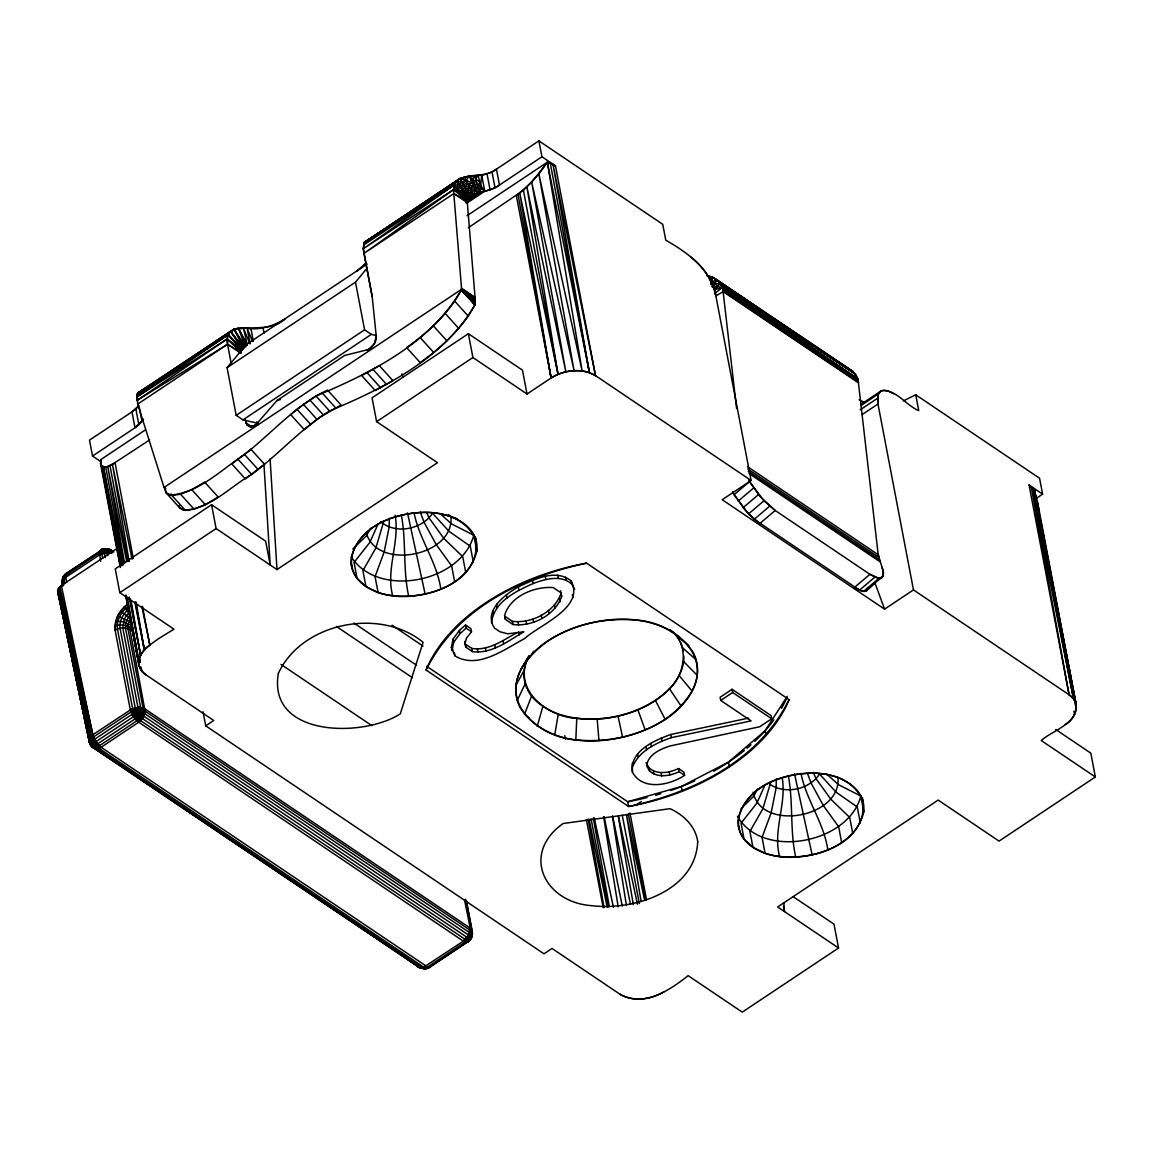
<?xml version="1.0" encoding="UTF-8"?>
<svg xmlns="http://www.w3.org/2000/svg" width="1153" height="1153" viewBox="0 0 1153 1153"><rect width="100%" height="100%" fill="white"/><g stroke="black" fill="none" stroke-linecap="round" stroke-linejoin="round"><path stroke-width="1.5" d="M464.457 899.614L470.323 928.655L467.614 936.755L463.333 941.151L423.771 967.194L99.014 748.355C93.638 747.879 89.127 743.584 89.747 738.107L58.082 589.659L89.314 740.658L57.809 591.143L58.774 588.189L61.383 585.565L116.684 548.727M94.877 748.34C90.482 747.36 85.74 737.646 93.825 737.906C93.724 743.786 91.966 753.053 101.118 747.259L138.576 722.311L143.332 717.094L145.177 711.66L129.929 629.567L131.211 622.389L117.707 615.99L114.911 625.877L115.141 630.345L130.303 709.801L131.961 714.384L136.775 720.856L463.333 941.151C470.381 945.806 475.93 931.566 469.847 927.862L145.091 709.023L139.571 707.337L132.235 708.72L92.831 734.749C81.214 745.746 103.914 757.55 92.831 734.749L59.884 586.805L91.303 737.358L91.073 745.299L89.3 741.783L57.809 591.143L89.444 742.345L92.254 746.409L96.03 748.874L97.14 743.671L94.906 740.096L89.17 739.967L93.22 736.277L92.11 746.567L89.3 741.783L57.967 592.57M89.343 740.298C92.355 744.247 99.129 741.869 99.172 748.297L101.118 747.259L95.886 741.696L92.831 734.749L61.383 585.565L58.558 588.361A10.391 6.731 -10.8 0 0 57.866 592.613L90.121 743.426L93.479 747.951L96.953 748.859L100.181 747.187L99.028 745.487L91.577 743.065L89.17 739.967L89.444 741.538L90.237 743.887L91.001 736.32L58.774 588.189L89.747 738.107L89.343 740.298L96.146 742.085L101.118 747.259L427.576 967.007L430.213 966.992L468.839 941.064L471.116 935.789L469.847 927.862L472.283 932.647M141.718 717.252C141.012 708.288 130.793 703.661 133.359 716.748L140.479 720.769L141.718 717.252C145.739 715.941 140.017 707.481 136.011 707.567L133.359 716.748L142.078 718.982L143.837 714.226L142.77 710.522L139.571 707.337L133.359 716.748L141.718 717.252L142.078 718.982M733.322 493.325L744.708 509.64L754.754 519.672L859.504 590.163L863.583 591.374L866.48 590.855L883.371 575.635L883.4 571.931L878.211 554.723L858.236 381.124L722.917 289.936L736.594 408.609M429.651 966.243C434.724 967.18 415.671 967.785 425.082 968.679C428.729 963.029 416.997 971.648 416.579 964.47M143.058 715.941L133.359 716.748L132.235 708.72L135.492 708.72M389.31 518.187L389.152 527.094L384.151 552.071L375.042 576.601L378.083 592.498C414.691 604.864 484.534 586.488 475.396 536.822M776.315 778.981L776.142 787.874L771.141 812.865L762.047 837.395L765.073 853.278C801.695 865.658 871.524 847.282 862.401 797.602M140.81 712.871L140.58 710.162L143.217 708.057L145.235 710.363L133.359 716.748L131.226 709.225L132.206 709.729C139.124 708.129 143.26 717.454 138.576 722.311L143.808 716.2L145.091 709.023L137.956 707.351L130.303 709.801L131.428 710.839C138.346 708.374 141.632 717.296 138.576 722.311M65.62 575.405L103.006 550.514L100.397 550.586L101.118 550.154L105.788 549.289L112.576 551.293L107.719 549.693L101.637 553.699L100.34 550.803L101.161 550.125L107.445 548.886L112.821 551.148L99.489 554.867L65.779 577.307L62.147 582.063L63.112 585.94L62.089 582.424L65.779 577.307L66.687 573.027L102.876 549.361L100.397 550.586L99.317 552.964L100.7 561.223M112.49 551.97L109.895 549.693C89.473 550.327 110.991 546.306 111.337 551.667L112.374 552.604L109.621 552.489L110.126 550.803L112.821 551.148M365.458 241.525L364.103 242.634L363.325 248.832L372.188 296.552L376.253 336.229L374.365 343.695L368.643 349.445L344.646 355.47L277.051 400.48L256.182 424.362A10.478 6.687 -56 0 1 250.806 426.524L246.8 424.52L245.07 419.548M62.593 580.737C62.06 577.149 62.421 583.101 63.876 576.961C63.3 574.958 69.439 570.879 67.638 573.776M89.559 740.903L89.732 742.662L89.285 739.577M120.344 567.435L100.542 463.665L100.686 459.672L145.292 429.968M575.808 739.851C541.348 737.488 501.281 706.501 521.242 669.028C544.865 630.316 594.444 616.048 637.537 620.285C671.997 622.649 712.064 653.636 692.103 691.108C668.466 729.82 618.902 744.089 575.808 739.851L576.788 718.362C547.315 717.051 512.148 689.335 528.276 657.599M66.6 573.084L62.867 578.374L65.851 573.675L69.324 573.012M100.686 459.672L101.478 465.985L105.644 467.239L109.838 465.956L149.573 439.999M903.347 400.913L915.727 394.787L918.754 410.684C906.229 405.51 896.342 389.368 881.685 390.651L879.162 392.582L877.764 395.796L877.995 403.997L913.464 589.904L884.582 609.144L722.196 499.725L751.093 480.484L715.624 294.577C710.248 268.764 687.231 252.421 665.771 240.213L662.744 224.316L538.898 140.868L496.439 169.145C483.799 180.747 451.198 168.324 453.806 193.589L461.56 288.74L475.094 297.863L467.34 202.697L469.098 198.085L478.034 193.502L481.493 188.732L478.12 175.415L469.257 175.905L460.018 178.484L364.189 242.577L363.339 248.717L363.959 253.415L372.188 296.552M706.875 275.711L712.295 277.224L712.078 281.75L710.623 284.171M64.755 576.096L65.476 573.963L67.465 572.724L64.352 575.246M132.033 713.332C135.146 711.949 138.36 716.143 136.385 718.852L134.987 718.968L131.961 714.384L131.428 710.839M472.197 930.99L471.635 937.13L471.044 937.533L471.505 934.824L471.145 938.052L468.392 941.525L472.211 935.054L472.197 930.99L470.323 928.655L471.692 932.993L471.462 936.539L469.545 940.358L466.518 942.361L470.338 939.508L466.518 942.361M240.991 352.587L240.458 351.031L227.199 339.068C227.631 329.109 239.075 326.587 247.131 328.331C260.232 330.349 273.693 325.852 284.863 319.122C269.067 333.102 247.535 323.921 230.586 331.387L137.697 393.115L137.034 394.585L137.697 404.098L163.899 486.97M748.729 718.088L670.772 734.475C654.5 740.341 629.207 751.165 632.464 772.279C642.913 791.088 669.677 785.251 684.565 775.364L683.96 772.179L678.54 768.532C669.316 772.798 657.369 775.162 649.009 767.855L645.983 762.609M632.464 772.279L632.305 762.998M467.902 941.842L467.614 936.755C471.159 935.818 474.95 929.981 469.185 933.555C471 936.409 468.666 942.203 467.902 941.842C470.885 940.92 474.632 930.529 469.963 929.923L471.707 930.975L471.563 932.1L468.666 934.824C471.39 937.533 465.697 944.48 469.761 940.228M240.458 351.031L240.372 352.112L227.53 344.271L227.199 339.068L228.28 334.658L230.586 331.387L243.874 347.918L240.458 351.031L242.433 347.73L246.699 345.569L238.383 328.101L245.185 346.102L234.03 329.196L243.312 347.082M383.891 520.911L375.878 547.992L362.907 570.62L365.933 586.502L378.083 592.498M770.881 781.691L762.868 808.786L749.897 831.399L752.923 847.296L765.073 853.278M66.687 582.078L65.779 577.307C60.417 574.208 63.069 587.281 62.003 582.539L62.32 584.542M62.406 580.074L62.06 583.101L62.968 580.708M62.68 580.031L62.32 584.182M101.118 747.259C96.304 747.36 90.165 745.069 89.17 739.967L90.41 743.599L93.667 747.086L97.515 748.787L98.38 748.196L97.89 745.371M470.741 929.477L470.828 928.655M64.568 578.229L65.62 575.52C63.963 580.017 62.06 578.33 63.876 575.794L62.651 578.993M467.959 937.85L465.077 939.781L467.556 942.073L466.403 938.398L472.269 935.011L471.447 935.573M426.437 968.52L429.838 967.18C427.677 969.399 420.038 968.808 425.774 966.747L427.792 967.064L425.039 968.736L420.917 967.713L425.457 968.318L425.875 966.099M98.38 748.196L99.028 745.487L99.172 748.297M554.752 734.951L558.254 714.053M427.576 967.007L471.303 937.937L468.752 939.666L468.19 941.655L470.395 937.23L469.675 931.869L471.937 930.831L466.547 902.626M466.244 180.459L472.254 183.125L468.147 184.12L473.753 186.743L476.693 189.942L471.937 191.441L466.244 180.459L469.257 175.905L475.252 190.346L473.696 195.174L466.028 180.517L460.018 178.484L456.602 181.151L454.368 184.898L453.561 189.611L363.959 253.415L453.806 193.589L467.397 201.271C473.321 190 490.299 192.81 499.465 185.042L541.939 156.75L538.898 140.868M467.441 942.145L463.333 941.151L468.565 935.04L469.847 927.862M91.418 745.775L85.394 720.683M97.385 743.699L95.252 747.274L94.07 744.391L92.528 745.587L89.17 739.967L89.3 741.783M466.835 203.144L484.75 191.211L481.493 188.732L478.855 189.38L475.367 186.382L476.65 182.462L472.687 179.263L470.755 179.508L474.027 182.823L473.753 186.743L470.049 187.78L475.252 190.346L478.034 193.502L480.642 185.402L481.723 175.328A32.356 20.927 -10.8 0 0 496.439 169.145L499.465 185.042A32.356 20.927 -10.8 0 1 484.75 191.211L480.743 192.594L465.697 202.481M107.719 549.693L108.584 549.102L101.118 550.154L105.572 550.096L109.621 552.489M451.356 647.467L453.1 639.036L459.413 630.475L465.495 624.969L470.914 628.63L471.519 631.801L466.518 638.041L464.99 643.417L465.855 647.193L472.37 651.589C491.567 654.27 508.185 640.837 523.851 631.83L507.781 633.819L499.97 631.758L494.536 628.097C482.92 611.133 505.158 594.343 518.302 586.891C533.998 579.728 555.198 568.27 571.066 580.809C585.349 607.602 539.373 624.84 524.485 638.661C504.423 649.211 477.875 669.85 454.988 655.884L451.356 647.467L452.87 650.09M451.962 650.638L453.705 642.221L453.1 639.036M491.509 622.851C493.715 601.808 515.924 591.244 533.032 583.577C545.11 579.065 560.776 574.482 571.672 583.994L574.713 589.241M862.113 414.576L877.995 403.997L877.519 398.289L878.442 393.908L880.733 391.141L884.207 390.19L888.646 391.112L893.748 393.836M423.439 967.871L425.99 968.592L426.884 966.675L425.774 966.747M62.276 580.564L65.822 574.266L64.683 574.756M92.586 738.237L92.831 734.749M99.317 745.804L136.775 720.856C139.599 717.267 136.717 710.652 131.788 712.482L130.923 712.006L93.465 736.954M144.356 712.093L144.716 710.68L143.217 708.057L144.716 713.894L133.359 716.748L138.201 707.351L143.909 711.142L141.3 707.538L133.359 716.748L145.177 711.66L142.468 708.619M468.435 941.122L471.577 937.158L468.651 941.208L429.046 967.309M89.3 740.716L89.992 741.538M466.489 942.03L465.034 942.059L470.265 937.994M537.226 726.318L542.832 706.458M561.064 593.291L561.67 596.461C555.141 615.212 532.412 626.901 512.999 624.522L505.418 619.406L504.798 616.235L512.393 621.337C531.807 623.73 554.535 612.041 561.064 593.291L560.488 590.768M139.772 713.433L145.091 709.023M234.03 329.196L244.306 346.505L243.874 347.918L242.433 347.73L230.571 331.401L137.034 394.585L228.28 334.658L242.49 349.056L241.136 349.258L228.236 334.716L136.789 397.007L136.991 400.437L227.545 344.271L227.213 338.968L136.789 397.007L137.74 393.058L138.922 393.014M263.878 463.304L270.234 565.028L265.68 541.189L211.561 504.726L115.257 568.847L119.811 592.685L173.93 629.163C161.665 637.364 122.593 655.985 146.085 674.909L213.737 720.495L205.71 725.842L544 953.805L552.028 948.458L619.68 994.045C643.288 1008.082 669.879 990.139 688.125 975.654L742.258 1012.132L838.548 947.997L834.008 924.173L793.048 896.573M440.806 514.252L451.443 523.88L473.797 535.223C461.128 582.539 378.155 598.811 351.189 556.841M476.823 551.105A63.545 41.104 -10.8 0 0 455.579 518.619A63.876 41.306 -10.8 0 0 429.521 512.436C398.751 511.327 359.26 524.341 351.334 557.778A63.545 41.104 -10.8 0 0 363.008 584.369A63.876 41.306 -10.8 0 0 398.635 596.461C429.579 597.672 468.579 584.312 476.838 551.105L473.797 535.223M576.788 718.362C609.951 721.749 645.305 712.41 669.518 688.773C685.732 673.366 689.595 643.965 670.052 629.682M826.47 773.836L838.447 784.66L860.801 796.002C849.012 843.362 762.191 860.152 737.473 816.238M842.584 779.414A63.876 41.306 -10.8 0 0 816.526 773.216C785.755 772.121 746.265 785.135 738.324 818.558A63.545 41.104 -10.8 0 0 749.998 845.149A63.876 41.306 -10.8 0 0 785.625 857.241C816.583 858.466 855.584 845.106 863.828 811.899L860.801 796.002M838.548 947.997L777.655 906.964L938.153 800.081L999.046 841.113L1095.35 776.978L1041.231 740.514C1052.819 730.123 1078.588 723.695 1075.994 703.748L1037.772 503.126L1034.457 490.501L1029.067 485.024L1069.076 694.769L1073.515 698.848L1075.994 703.748L1040.611 520.969L1044.604 542.069M110.126 550.803L110.847 550.14M524.442 714.529L531.591 696.095M470.856 932.46L471.361 931.206M95.584 743.44L96.146 742.085M713.476 286.131L716.95 279.862L712.295 277.224L709.7 279.242M94.114 741.855L94.906 740.096M378.184 523.75L369.825 542.429L354.029 562.448L357.07 578.33L365.933 586.502M765.174 784.544L756.829 803.209L741.033 823.228L744.06 839.125L752.923 847.296M65.851 573.675L65.433 574.641L66.485 574.079M868.137 588.073L867.085 590.365L864.894 591.417L861.781 591.057L854.532 587.353L869.91 574.309L878.961 578.33L881.858 577.812M478.034 193.502L472.687 179.263L474.445 175.53L478.855 189.38M517.25 700.39L525.264 683.657M470.755 938.326L468.925 941.035M92.73 740.125L93.825 737.906M710.334 280.943L712.295 277.224M516.169 684.868L524.312 669.994M370.617 528.218L366.438 535.741L352.775 549.03M757.622 789.012L753.442 796.536L741.019 808.599M532.138 653.924L533.695 651.142M470.972 936.856L471.635 935.674L463.333 941.151M471.981 932.474L471.116 934.305L471.952 935.213M632.911 766.168C639.569 750.661 656.302 742.892 671.377 737.646L751.079 720.899L720.711 700.433L720.106 697.262L732.054 689.292L771.098 715.609L771.703 718.78L759.755 726.75L669.619 746.077C660.02 749.364 648.217 754.379 646.588 765.779L649.615 771.026C657.974 778.333 669.922 775.969 679.146 771.703L684.565 775.364M470.525 931.307L471.534 929.477L472.211 932.345M466.792 194.497L468.694 193.027L464.255 191.167L462.555 193.646L453.561 189.611L467.397 201.271L459.283 192.551L459.831 190.735L453.561 189.611L363.339 248.717L454.368 184.884L465.293 196.558L464.832 197.797L467.945 199.599L465.293 196.558L461.704 187.824L458.75 184.956L454.368 184.898L363.426 245.142L456.588 181.165L458.75 184.956L457.107 187.809L461.33 188.227L462.065 195.174L469.098 198.085L456.602 181.151L364.189 242.577L459.888 178.542L471.015 196.587L466.504 194.799L464.255 191.167L466.389 189.467L460.018 178.484M63.876 575.794L62.723 578.244L64.986 574.525M63.314 577.999L63.775 577.206M521.242 669.028L527.944 657.498M166.421 493.181L171.883 495.43L180.545 494.219L191.744 489.65L204.629 482.055L218.162 497.044L205.292 504.625L194.093 509.194L185.431 510.404L179.954 508.156L166.421 493.181L164.562 487.647L165.701 488.944L164.562 487.647L165.859 492.59L169.621 495.127C198.734 493.412 221.016 469.66 244.595 454.57C268.678 435.43 289.648 412.183 316.008 396.027C371.165 372.851 429.91 343.58 461.272 290.052L468.32 296.624L474.82 305.041C443.602 358.641 384.626 387.783 329.542 411.001C300.89 428.613 278.579 454.441 251.729 474.459C229.735 486.768 209.889 509.655 183.168 510.116L179.407 507.579M468.277 316.153L474.82 305.041L475.05 297.33L461.517 288.207L461.834 290.383L475.238 303.268L474.82 305.041L461.272 290.052C448.618 313.674 428.311 332.323 406.591 347.557L420.139 362.532C438.544 349.806 455.161 334.341 468.277 316.153L454.729 301.178M64.409 575.534L62.968 577.956M117.707 615.99L124.106 607.083L128.156 603.768L122.074 609.288A20.898 13.36 -56 0 0 115.559 621.856L115.141 630.345C120.546 626.828 128.098 627.102 132.912 631.57M120.546 611.249L128.531 617.172L125.836 622.692L125.475 627.996L140.637 707.452M466.576 938.773L465.61 940.387L464.212 940.517L465.236 941.324M241.381 350.627L243.225 348.35M471.116 935.789L472.053 933.699L471.015 933.296M109.823 552.518L104.404 552.806L99.489 554.867C98.87 552.979 107.647 548.237 105.658 549.419L103.914 549.419L99.317 552.964L100.988 552.446M426.077 670.037C456.314 608.683 522.439 576.788 586.574 563.154L789.084 699.626C758.847 760.994 692.722 792.889 628.587 806.509L426.077 670.037A188.112 121.67 -10.8 0 1 485.788 602.76A190.706 123.342 -10.8 0 1 586.574 563.154M713.678 771.242A188.112 121.67 -10.8 0 0 728.451 762.133L765.145 730.671L787.225 696.354M92.543 456.04L89.502 440.143L131.975 411.866L138.965 405.568A32.356 20.927 -10.8 0 1 131.975 411.866L135.002 427.749L143.548 419.115A32.356 20.927 -10.8 0 1 135.002 427.749L92.543 456.04L100.657 461.503M64.712 577.062L63.084 578.993M101.637 553.699L107.445 548.886L111.855 550.428L108.526 549.145M99.317 552.964C102.185 547.041 106.797 555.256 110.097 549.577M63.876 576.961L64.885 575.477M423.454 968.217L426.855 968.434M751.093 480.484L595.481 375.619L555.472 165.873L547.329 162.227L539.258 173.555L523.707 190.072L468.377 227.703M541.939 156.75L555.472 165.873A32.99 21.331 -10.8 0 0 547.329 162.227L531.72 182.289L516.342 195.751L551.105 377.982L527.036 394.009L472.903 357.531L468.363 333.707L372.059 397.828L376.613 421.667L437.491 462.699L276.994 569.582L216.101 528.55L211.561 504.726M707.365 275.812C715.336 277.037 722.686 283.249 723.176 291.637L858.481 382.825L857.63 378.732L722.311 287.544L714.701 289.634L720.207 283.278L716.95 279.862L711.977 286.722L715.191 283.897L720.207 283.278L722.744 289.115L858.063 380.303C856.261 369.94 844.327 368.167 837.568 362.028M108.396 549.217L110.27 550.37C106.782 547.906 96.16 549.433 103.9 552.921L104.894 551.538M453.705 642.221L460.018 633.66L466.1 628.154L465.495 624.969M430.213 966.992L430.977 966.07M428.685 967.698L420.917 967.713M258.07 423.295L242.952 419.894L236.178 415.339L227.083 367.663L246.266 344.588L367.202 264.051M227.083 367.663L355.484 282.154L366.769 268.591M100.787 550.5L99.634 551.494L100.47 551.278M99.489 554.867L102.862 551.869M365.933 263.158L357.084 271.013L365.083 264.196M65.62 575.52L63.429 577.999L64.136 575.621L62.738 577.984L63.127 577.076M720.207 283.278L714.471 289.302L717.598 286.679L722.311 287.544L714.485 293.684M425.702 967.67L427.619 968.174L430.573 966.012M100.34 550.803L99.634 551.494C100.887 549.909 107.676 547.661 106.48 549.549M64.222 576.125L65.289 575.174M133.359 716.748L140.58 710.162L142.914 711.718M97.529 743.916L134.987 718.968C137.726 717.137 134.67 712.583 131.961 714.384L94.503 739.332M136.385 718.852L136.775 720.856C142.05 717.325 136.14 708.547 130.923 712.006M258.402 422.257C255.735 426.163 247.953 428.916 246.05 422.935L252.824 427.489M97.515 748.787L96.78 747.836L97.746 746.942L101.003 747.173L100.181 747.274M748.701 480.282L760.086 496.597L775.191 510.476L759.813 523.52L748.571 513.863L734.101 494.709L749.464 481.666L763.949 500.82L775.191 510.476L869.91 574.309L877.145 578.013L880.272 578.374L882.463 577.322L883.357 571.571L881.959 566.945M738.107 501.151L753.485 488.108M743.051 507.68L758.429 494.637M748.571 513.863L763.949 500.82M754.278 519.254L769.656 506.21M859.504 590.163L874.882 577.12M863.583 591.374L878.961 578.33M870.544 586.502L873.109 584.326M878.24 579.973L883.371 575.635M128.79 605.988C121.569 611.162 116.294 620.04 117.447 629.12L132.609 708.576M128.819 609.188C123.097 613.598 119.134 620.948 120.056 628.284L135.218 707.74M142.439 606.276L149.861 645.19C138.922 650.724 133.878 667.918 146.085 674.909M1065.3 724.473C1076.239 718.953 1081.283 701.759 1069.076 694.769L913.464 589.904M471.015 196.587L461.776 182.361L459.153 184.494L464.082 185.921L461.704 187.824L466.389 189.467L469.069 192.81L473.696 195.174L464.342 176.798M428.167 967.165L431.092 965.854L427.619 968.174M62.997 581.328L62.147 582.179L62.694 585.594M139.499 720.409L141.401 718.924M423.482 968.434L426.264 967.843M65.707 574.05L67.465 572.724M104.851 549.347L105.6 548.842M468.32 941.569L468.19 941.655M469.675 940.286L466.85 942.145M136.991 400.437L227.213 338.968L241.539 350.368L241.136 349.258M465.956 202.625L480.743 192.594L465.826 202.539M111.337 551.667L111.855 552.936L105.471 549.491L100.57 550.514M460.624 179.58L463.578 177.591L460.537 179.551M468.046 199.022L473.984 195.044L465.653 200.564L468.622 198.604M466.561 200.867L477.011 193.863L466.634 200.737M138.634 392.87L233.973 329.239L137.697 393.115L161.276 378.17M466.907 199.339L471.346 196.37M137.697 404.098L227.545 344.271L241.063 353.38M467.023 215.712L547.329 162.227L589.399 372.635L595.481 375.619L553.022 164.432L589.399 372.635C576.644 368.643 562.376 370.935 551.105 377.982L518.028 194.583M236.178 415.339L364.579 329.83L355.484 282.154M242.952 419.894L371.352 334.384L376.382 335.523M164.057 487.431L461.589 289.273L475.122 298.396L475.339 301.221M65.923 573.949L101.55 550.255L104.188 550.341L107.676 552.402L109.65 551.105M119.811 592.685L216.101 528.55M376.613 421.667L472.903 357.531M95.886 741.696L140.118 712.28L138.648 711.819M860.513 404.617L880.733 391.141M861.118 405.452L878.442 393.908M860.181 409.834L877.519 398.289M720.711 700.433L732.659 692.477L732.054 689.292M1035.279 499.018L1042.6 494.133L1039.559 478.25L915.727 394.787M635.289 805.471L641.284 801.479M105.572 548.842L103.006 550.514L100.397 550.586L102.372 550.01M106.797 551.711L103.9 552.921M101.334 550.154L100.397 550.586L103.756 549.116M103.15 549.505L100.83 550.327L101.997 550.255M365.53 241.481L412.284 211.013M416.809 208.059L422.834 204.124M427.359 201.17L433.398 197.249M437.924 194.295L442.435 191.34M164.288 376.209L171.84 371.295M174.852 369.335L180.891 365.415M185.417 362.474L191.456 358.554M102.876 549.376L100.397 550.586M715.797 295.975L723.176 291.637M427.244 968.131L425.039 968.736M464.673 641.5L465.25 644.023L471.764 648.404C488.396 651.186 503.112 640.218 516.919 632.723M665.223 719.515C622.764 746.15 551.638 754.076 520.003 707.51A91.736 59.336 -10.8 0 1 548.122 640.607C590.581 614.001 661.692 606.06 693.328 652.627A91.736 59.336 -10.8 0 1 665.223 719.53L655.452 700.476M664.056 991.695C650.998 999.766 633.285 1002.072 619.68 994.045M426.884 966.675L423.843 967.655M426.653 666.275L627.679 801.753L681.279 786.519L728.451 762.133A190.706 123.342 -10.8 0 0 744.348 750.459M100.542 463.665L101.579 466.071L105.745 467.181L115.098 462.973L133.316 558.499M421.378 966.819L418.64 967.093L421.306 968.304M469.069 192.81L471.779 191.513L466.806 189.222L469.862 187.853L464.544 185.647L467.945 184.177L462.281 182.059L466.028 180.517M711.415 284.69L714.456 283.292L712.078 281.75L716.95 279.862M100.729 550.399L101.695 549.895M241.049 351.809L227.199 339.068M68.459 572.738L66.888 573.416L68.863 573.819M136.775 720.856L138.735 720.077M366.452 350.281L370.228 348.422A10.579 6.759 -56 0 0 373.413 345.165A10.478 6.687 -56 0 0 376.137 338.896L376.253 336.229M111.092 549.995L109.535 549.837M422.243 967.612L426.524 967.929C423.41 968.347 425.947 969.197 425.457 968.088M132.206 709.729L130.303 709.801M429.55 967.093L430.545 966.733L427.878 967.756M101.507 550.024L103.467 549.75M114.911 625.877C120.964 623.787 127.911 625.214 132.797 629.336M277.051 400.48L280.323 399.587M93.479 747.951L418.222 966.805L423.771 967.194M712.612 287.256L717.339 286.29L715.191 283.897M465.034 942.059L470.856 938.744L468.752 939.666L469.43 940.127M89.905 742.273L91.418 744.507L92.744 743.786L93.825 746.51L95.526 744.881L96.78 747.836M137.697 708.043L139.124 707.856M418.64 967.093L421.321 967.713L419.562 966.603M101.868 550.053L103.035 550.572M424.578 968.448L423.497 968.606M603.495 718.593C579.238 720.668 552.244 716.935 534.185 699.165A80.782 52.245 -10.8 0 1 527.642 689.941M425.457 968.318L426.307 968.304M106.609 549.419L107.258 549.001M115.776 620.977L123.212 621.842L130.246 624.883M426.754 967.252L423.915 967.122M423.684 968.477L425.327 968.534M108.944 549.866L112.446 550.817M91.793 746.481L122.088 766.702M420.009 967.338L417.631 966.3L420.456 968.001M418.87 965.796L419.058 966.618M467.614 936.755L469.156 937.072M97.746 746.942L93.292 745.256L90.165 742.316M456.602 181.151L461.776 182.361M422.546 968.318L419.966 967.598L421.537 968.246M421.104 968.189L422.459 968.477M91.001 736.32L92.399 736.681M93.321 747.663L92.24 746.524L93.35 747.865M244.306 346.505L245.647 346.938M452.509 517.106L457.251 518.807M421.724 968.102L417.689 965.537M461.834 290.383L475.339 301.221L468.32 296.624L468.435 295.557L461.618 289.821L475.151 298.944L464.861 293.294L461.618 289.821M859.057 399.615L864.462 402.757M468.666 934.824L469.617 935.285M861.839 401.489L864.62 402.887M595.481 375.619C581.934 367.591 564.076 369.753 551.105 377.982L519.772 193.286L558.023 374.293L526.935 187.089L565.864 371.799L531.72 182.289L574.079 370.646L538.869 174.031L582.106 370.935L547.329 162.227M421.667 967.453L420.196 966.531M139.484 711.084L142.021 712.208L141.257 709.599M132.235 708.72L133.69 709.556M141.79 709.167L143.332 710.162M827.09 355.081L833.086 359.044M855.54 374.264L721.346 285.18L857.63 378.732L852.73 371.309L716.748 279.732L855.54 374.264L720.034 283.061M852.73 371.309L712.54 277.325L821.253 350.815M1042.6 494.133L1029.067 485.024A32.99 21.331 -10.8 0 1 1034.457 490.501L1038.997 511.802M722.542 288.322L857.861 379.51M723.017 290.498L858.322 381.686M723.104 291.06L858.409 382.248M453.806 193.589L467.34 202.697M747.36 466.547L878.211 554.723L879.898 561.698L749.046 473.523M747.735 468.997L878.586 557.173M748.297 471.332L879.148 559.508M468.363 333.707L522.482 370.171L527.036 394.009M1055.701 729.489L1090.81 753.154L1095.35 776.978M364.579 329.83L371.352 334.384M246.266 344.588L247.405 345.352L243.369 327.956L249.87 343.709M732.659 692.477L771.703 718.78M246.915 424.708L250.965 427.446M466.1 628.154L471.519 631.801M392.092 625.229L423.079 646.112M526.373 716.128L529.328 718.117M353.885 623.024L416.579 665.281M336.417 626.483L412.443 677.719M281.001 664.416L371.915 725.669M110.847 550.024L113.83 552.042M145.206 711.257L469.963 930.096M144.774 713.707L469.53 932.546M143.808 716.2L468.565 935.04M142.395 718.564L467.138 937.418M140.608 720.654L465.365 939.493M96.953 748.859L421.695 967.698M125.072 768.705L132.523 773.721M135.492 775.724L178.701 804.837M181.684 806.855L351.506 921.29M354.475 923.294L387.249 945.388M390.233 947.391L397.684 952.407M400.667 954.425L418.222 966.805M95.065 748.715L419.807 967.569M824.222 352.832L849.545 369.954M128.531 617.172L130.707 618.685L128.242 623.715L127.911 628.572L143.058 708.014M419.115 967.309L416.896 965.234M448.286 514.512L450.924 516.544C454.671 556.265 376.815 571.167 366.236 532.816M690.777 257.061C702.999 266.199 712.021 279.732 715.624 294.577M676.292 635.447L688.903 645.608M682.619 647.885L696.081 659.747M768.59 783.291C783.636 795.152 809.276 789.978 819.538 774.023L836.04 792.154L857.284 806.999L860.311 822.882M380.591 521.574C395.32 534.733 422.07 529.501 432.548 513.244L449.05 531.36L470.28 546.205L473.306 562.102M144.327 709.513L145.235 710.363M143.332 712.612L144.716 713.894M467.599 200.42L456.516 189.928L454.368 184.898M170.889 493.945L172.734 495.718M469.257 175.905L472.687 179.263M683.57 661.534L697.176 675.269M131.961 714.384L134.8 715.797L134.987 718.968M95.079 747.908L96.03 748.874M445.188 313.429L458.721 328.403M433.355 325.867L446.888 340.841M420.153 337.541L433.701 352.515M373.168 369.594L386.716 384.569M367.231 372.895L380.764 387.884M321.961 392.726L335.494 407.701M316.008 396.027L329.542 411.001M309.797 399.947L323.344 414.921M303.441 404.4L316.974 419.375M297.027 409.315L310.575 424.304M244.595 454.57L258.142 469.545M238.195 459.485L251.729 474.459M191.744 489.65L205.292 504.625M180.545 494.219L194.093 509.194M171.883 495.43L185.431 510.404M228.236 334.716L240.891 349.69M679.103 675.485L692.103 691.108M58.544 593.91L59.221 594.746M458.75 184.956L469.098 198.085M669.518 688.773L681.192 706.212M230.571 331.401L241.856 348.292M124.106 607.083L128.603 612.863L124.452 618.613L122.794 627.909L137.956 707.351M136.011 707.567L136.948 709.225M238.383 328.101L247.405 345.352M863.078 801.133C848.666 767.984 803.137 768.936 774.326 780.509C752.015 788.522 727.125 815.373 744.06 839.125M476.074 540.353C461.661 507.205 416.132 508.142 387.336 519.715C365.011 527.743 340.121 554.593 357.07 578.33M732.674 491.754L734.101 494.709M62.421 583.62L63.141 585.176M813.211 772.366L816.093 778.794L830.895 799.288L849.718 817.463L852.744 833.36M426.941 513.186L429.103 518.014L443.891 538.494L462.728 556.683L465.754 572.565M252.651 341.562L247.131 328.331L250.187 343.594M807.287 772.885L811.049 783.002L823.343 805.572L838.635 826.701L841.676 842.584M420.297 512.091L424.059 522.223L436.338 544.793L451.645 565.907L454.671 581.804M874.911 582.841L884.582 609.144M637.883 709.83L645.248 730.152M401.921 373.903L403.074 377.276M163.755 486.508L164.216 487.878M179.032 505.389L179.954 508.156M800.975 773.36C806.278 800.24 824.035 822.896 827.825 849.948M413.97 512.566C419.274 539.445 437.03 562.102 440.835 589.169M256.643 421.897L257.623 425.284M111.596 550.586L111.783 551.379M561.67 596.461L560.805 592.685L553.224 587.569C534.488 586.171 510.001 596.216 504.553 615.616L505.418 619.406M618.008 716.186L622.649 737.358M618.527 816.54L637.45 904.211M61.484 605.21L62.983 612.185M594.227 817.808L613.454 907.397M644.7 900.536L626.454 814.638L641.111 901.487M1073.89 711.113L1074.61 714.629M794.489 773.649L812.159 854.95M589.024 819.192L607.213 907.238M407.499 512.854L425.154 594.17M132.076 559.263L112.49 464.573L129.165 561.597M141.877 606.608L149.861 645.19M59.956 598.234L60.677 601.736M61.412 605.239L62.853 612.229M66.86 631.469L69.771 645.464M70.492 648.966L71.947 655.971M73.763 664.704L77.77 683.945M79.586 692.694L84.673 717.18M628.284 813.946L645.637 900.176M612.704 816.209L630.475 904.399M604.143 816.569L622.26 906.042M126.744 561.785L107.762 466.706L124.61 563.514M134.829 602.27L144.327 649.802L136.14 602.183M1070.431 679.276L1071.123 682.778M1073.933 696.844L1074.625 700.347M1075.331 703.863L1076.383 709.138L1074.034 696.83M1075.994 703.748L1034.457 490.501L1073.515 698.848L1031.2 486.667L1069.076 694.769M122.881 565.489L103.482 467.152L121.454 565.604M129.107 597.095L140.536 655.048L131.053 600.482M591.028 818.745L608.222 907.007M1033.016 488.497L1073.515 698.848M622.26 815.257L639.353 903.548M140.969 667.299L141.646 670.815L140.983 667.299M250.994 328.98L253.357 341.331M120.517 565.071L101.579 466.071L120.532 566.872M126.599 596.894L138.778 660.539L127.234 597.254M125.72 595.568L139.153 665.915L126.008 595.409M1045.267 545.585L1046.938 554.377M1047.616 557.908L1049.288 566.699M1050.959 575.491L1052.631 584.283M1053.294 587.799L1054.966 596.591M1055.644 600.108L1057.315 608.899M1057.978 612.416L1059.65 621.208M1060.328 624.724L1062.994 638.791M1063.671 642.307L1067.678 663.407M1069.35 672.199L1070.027 675.73M1070.69 679.247L1072.362 688.038M795.743 857.241C789.762 830.664 793.423 803.021 788.407 776.214M765.145 730.671L766.053 735.441M779.673 856.679C772.524 830.65 786.778 804.304 782.195 777.67M783.449 906.417L784.429 911.533L783.867 902.612M728.451 762.133L729.359 766.904A190.706 123.342 -10.8 0 1 628.587 806.509L627.679 801.753A188.112 121.67 -10.8 0 0 647.02 797.573M738.41 825.793L739.087 829.324M678.54 768.532L679.146 771.703M681.279 786.519L682.187 791.289M670.772 734.475L671.377 737.646M669.201 771.847L669.807 775.018M661.433 737.79L662.038 740.961M661.159 772.841L661.764 776.012M650.782 743.426L651.387 746.596M653.347 770.78L653.953 773.951M645.997 746.611L646.602 749.781M649.009 767.855L649.615 771.026M637.523 753.702L638.128 756.887M629.97 813.009L646.502 899.7M571.066 580.809L571.672 583.994M491.956 171.725L494.997 187.608M572.349 594.487L572.955 597.672M565.647 577.163L566.253 580.334M486.998 173.8L490.039 189.683M557.836 575.102L558.441 578.273M559.536 598.666L560.142 601.837M554.535 604.907L555.141 608.078M545.239 576.226L545.845 579.397M548.453 610.413L549.059 613.583M586.387 819.552L603.206 907.685M564.768 735.614L565.431 739.087M541.276 615.183L541.881 618.368M532.427 580.391L533.032 583.577M533.017 619.233L533.623 622.404M526.071 620.948L526.676 624.133M518.302 586.891L518.908 590.077M518.043 621.943L518.648 625.128M518.461 631.83L519.066 635.015M512.393 621.337L512.999 624.522M506.354 594.862L506.96 598.032M496.568 604.273L497.174 607.458M503.025 640.65L503.645 643.835M492.648 611.249L493.253 614.419M494.781 644.7L495.386 647.885M485.442 648.015L486.047 651.2M477.4 649.009L478.005 652.18M471.764 648.404L472.37 651.589M465.25 644.023L465.855 647.193M459.413 630.475L460.018 633.66M454.383 652.713L454.988 655.884M408.738 596.461C402.772 569.885 406.418 542.227 401.403 515.42M466.432 900.839L472.154 930.86M465.596 899.21L471.318 929.217M392.683 595.885C385.592 569.323 399.99 542.4 395.119 515.204M351.074 563.24L352.083 568.53M263.028 327.812L264.037 333.102M227.545 344.271L231.162 363.253M203.029 711.732L205.71 725.842M139.311 407.34L142.006 421.465M135.838 408.883L138.864 424.765M107.143 552.417L107.748 555.602M104.404 552.806L105.312 557.562M101.795 553.627L102.703 558.398M63.934 578.849L64.842 583.62M62.666 580.593L63.588 585.364M62.608 583.187L62.32 581.054M523.433 190.274L558.023 374.293M125.85 595.179L139.153 665.915M550.298 163.207L589.399 372.635M110.025 465.826L127.839 561.352M135.42 602.039L144.327 649.802M102.66 470.251L103.309 473.782M104.952 482.588L105.615 486.119M107.258 494.94L108.901 503.746M109.564 507.277L110.212 510.793M111.87 519.614L115.804 540.757M116.467 544.288L120.416 565.446M105.745 467.181L123.63 563.745M130.13 598.854L140.536 655.048M593.276 818.068L609.361 906.662M139.398 658.421L140.032 661.952M588.16 819.279L604.086 907.555M618.296 816.555L633.343 904.572M603.596 816.684L618.181 906.82M612.402 816.252L626.324 904.975M1037.772 503.126L1039.04 512.393M89.487 739.203L89.559 740.024M597.168 719.083L598.969 740.673M837.928 777.324C841.978 817.448 761.297 832.437 753.125 792.14M270.09 458.937L276.994 569.582M242.433 347.73L242.49 349.056M62.118 581.242L61.959 581.487M694.769 780.884A188.112 121.67 -10.8 0 1 670.815 790.482M660.828 793.74A188.112 121.67 -10.8 0 1 655.697 795.253M786.879 697.868A190.706 123.342 -10.8 0 1 781.46 708.331M773.822 719.962A190.706 123.342 -10.8 0 1 754.754 741.365M750.992 744.809A190.706 123.342 -10.8 0 1 747.058 748.211M789.084 699.626A188.112 121.67 -10.8 0 1 729.373 766.904M683.859 655.927A80.782 52.245 -10.8 0 1 603.408 718.636M526.935 688.442A80.782 52.245 -10.8 0 1 524.716 667.256M525.091 665.584A80.782 52.245 -10.8 0 1 528.968 655.581M673.698 632.377A80.782 52.245 -10.8 0 1 679.463 640.232M680.198 641.616A80.782 52.245 -10.8 0 1 683.34 651.013M842.411 779.5A63.545 41.104 -10.8 0 1 863.655 811.986M697.724 841.733C695.432 891.226 633.963 910.827 591.907 905.681C544.648 902.568 520.32 853.998 563.082 823.53L670.023 808.685C683.628 814.825 695.663 826.37 697.724 841.733M278.363 673.424C267.28 737.459 363.512 737.718 400.278 713.822L423.079 642.279C380.303 607.141 301.798 622.375 278.363 673.424M479.807 182.073L477.76 185.921L480.642 185.402L484.75 191.211L481.723 175.328L478.12 175.415L475.555 178.989L479.807 182.073M298.512 408.133L290.686 414.619L304.233 429.593L319.64 417.4L341.086 405.063L327.538 390.074L317.075 395.364L298.512 408.133M250.936 449.266L231.825 463.938L245.373 478.927L264.484 464.241L250.936 449.266M379.38 365.674L361.638 375.547L375.186 390.521L392.928 380.663L379.38 365.674M139.945 662.024L139.254 658.507L139.989 662.024"/></g></svg>
